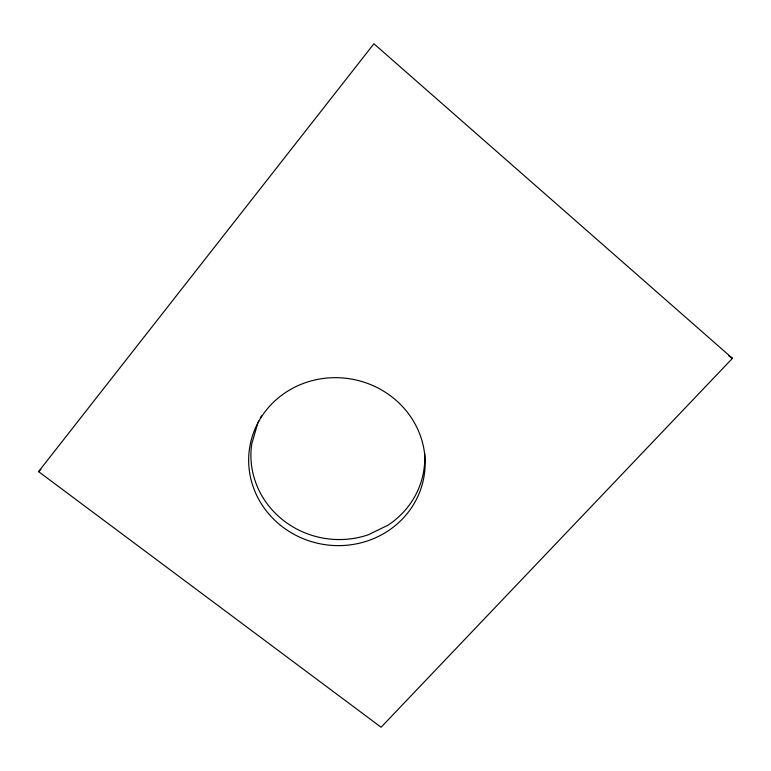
<?xml version="1.0" encoding="UTF-8"?>
<svg xmlns="http://www.w3.org/2000/svg" width="771" height="771" viewBox="0 0 771 771"><rect width="100%" height="100%" fill="white"/><g stroke="black" fill="none" stroke-linecap="round" stroke-linejoin="round"><path stroke-width="1.16" d="M38.55 471.621L373.916 43.764L732.45 358.342L381.096 727.236L38.55 471.621L40.921 469.366M728.653 355.691L732.45 358.342M424.599 452.683A87.056 82.719 9.7 0 1 387.765 525.33L368.046 534.872A87.056 82.719 9.7 0 1 251.722 443.971L257.784 423.125A87.056 82.719 9.7 0 1 258.748 421.043M260.319 417.969A87.056 82.719 9.7 0 1 261.446 415.935M279.68 524.627A88.366 83.846 9.6 0 0 423.693 478.271A88.366 83.846 9.6 0 0 307.34 382.05A88.366 83.846 9.6 0 0 279.68 524.627"/></g></svg>
